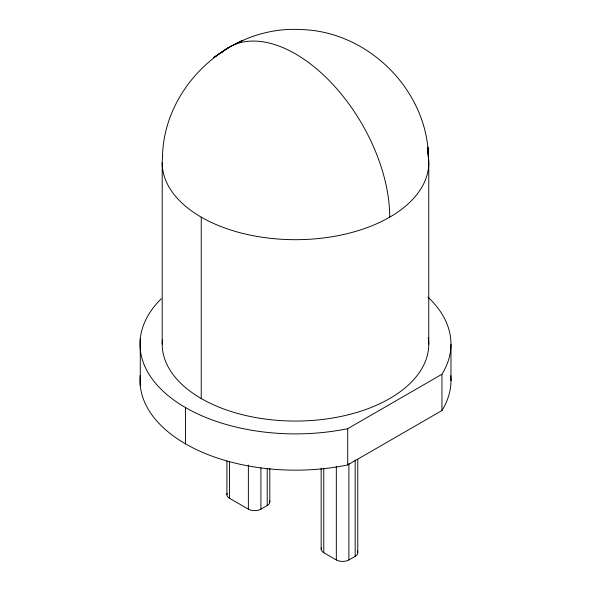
<?xml version="1.0" encoding="UTF-8"?>
<svg xmlns="http://www.w3.org/2000/svg" width="591" height="591" viewBox="0 0 591 591"><rect width="100%" height="100%" fill="white"/><g stroke="black" fill="none" stroke-linecap="round" stroke-linejoin="round"><path stroke-width="0.89" d="M162.525 155.381C164.741 85.045 230.283 25.516 300.464 29.55C367.181 30.858 426.148 88.687 428.445 155.381M224.262 50.353L213.75 57.512L228.85 47.31M161.299 298.75A155.492 89.773 0 0 0 175.741 401.385A155.492 89.773 0 0 0 347.707 428.674L441.95 374.258A155.492 89.773 0 0 0 427.928 297.074M227.217 493.322A8.887 5.127 0 0 0 229.515 498.279L248.368 509.161A8.887 5.127 0 0 0 260.934 509.161L267.213 505.534A8.887 5.127 0 0 0 269.511 500.584M140.222 375.47A155.492 89.773 0 0 0 347.707 464.947L441.95 410.538A155.492 89.773 0 0 0 450.77 375.699M321.46 547.739A8.887 5.127 0 0 0 323.765 552.696L336.323 559.95A8.887 5.127 0 0 0 348.889 559.95L355.176 556.323A8.887 5.127 0 0 0 357.282 550.997M233.77 44.864L242.842 40.38L235.381 43.911M428.431 157.25L427.773 147.152L428.77 162.739L428.77 344.11M450.985 344.479L450.985 380.759M441.95 374.258L441.95 410.538M357.777 459.288L357.777 552.696M355.176 459.894L355.176 556.323M348.889 463.521L348.889 559.95M347.707 428.674L347.707 464.947M336.323 466.277L336.323 559.95M323.765 468.205L323.765 552.696M321.157 468.353L321.157 549.069M269.814 468.353L269.814 501.907M267.213 468.803L267.213 505.534M260.934 467.836L260.934 509.161M248.368 465.08L248.368 509.161M229.515 461.549L229.515 498.279M226.914 461.098L226.914 494.652M201.243 217.148L201.243 398.526M185.537 407.591L185.537 443.871M162.207 162.739L162.207 344.11M140.274 338.695L140.274 385.805M428.216 155.758A133.285 76.948 0 0 1 295.485 239.687A133.285 76.948 0 0 1 162.754 155.758M427.581 152.493A133.285 76.948 0 0 1 427.928 154.125M221.802 52.348A133.285 76.948 60 0 1 326.616 77.99A133.285 76.948 60 0 1 389.735 217.148M428.276 337.498A133.285 76.948 0 0 1 297.229 421.058A133.285 76.948 0 0 1 162.444 339.5"/></g></svg>
